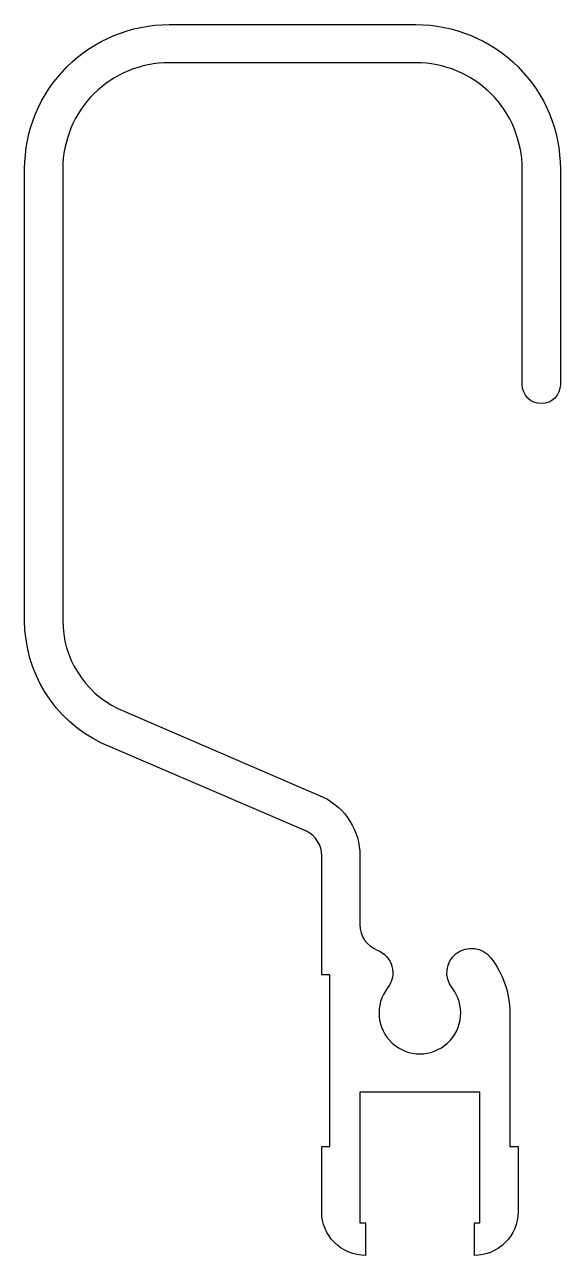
# Model space of a CAD drawing. Extents: x 257.4 to 277, y 226.4 to 271.6.
import ezdxf

# ---------------------------------------------------------------- set-up
doc = ezdxf.new("R2010")
doc.units = 0
doc.layers.add('ANA1', color=220, linetype='CONTINUOUS')

msp = doc.modelspace()

# ---------------------------------------------------------------- linework, layer by layer
at = {"layer": 'ANA1'}
msp.add_lwpolyline([(273.868, 227.604), (274.068, 227.604), (274.068, 232.404), (269.668, 232.404), (269.668, 227.604), (269.868, 227.604), (269.868, 226.404, -0.414214), (268.268, 228.004), (268.268, 230.404), (268.568, 230.404), (268.568, 236.704), (268.268, 236.704), (268.268, 241.081, 0.28625), (267.708, 241.979), (260.168, 245.232, -0.28625), (257.368, 249.722), (257.368, 266.304, -0.414214), (262.668, 271.604), (271.722, 271.604, -0.414214), (277.022, 266.304), (277.022, 258.385, -1), (275.622, 258.385), (275.622, 266.304, 0.414214), (271.722, 270.204), (262.668, 270.204, 0.414214), (258.768, 266.304), (258.768, 249.722, 0.28625), (260.784, 246.49), (268.324, 243.236, -0.28625), (269.668, 241.081), (269.668, 238.551, 0.308814), (270.304, 237.619, -0.501972), (270.686, 236.227, 2.0492), (273.05, 236.227, -1), (274.469, 237.335, -0.167234), (275.168, 235.304), (275.168, 230.404), (275.468, 230.404), (275.468, 228.004, -0.414214), (273.868, 226.404)], format="xyb", close=True, dxfattribs=at)

doc.saveas('drawing.dxf')
